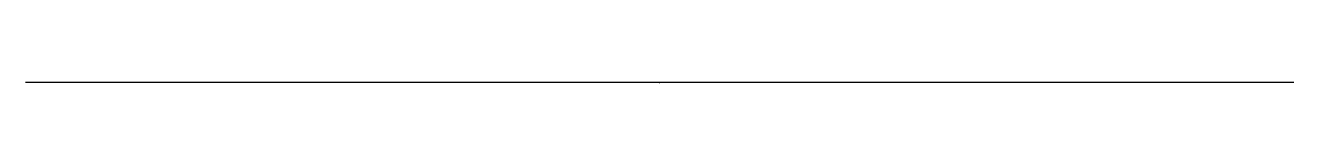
# Model space of a CAD drawing. Header units: metres. Extents: x -0.062 to 0.063, y 0 to 0.
import ezdxf

# ---------------------------------------------------------------- set-up
doc = ezdxf.new("R2010")
doc.units = ezdxf.units.M
doc.layers.add('r-1.21.12', color=7, linetype='Continuous')

msp = doc.modelspace()

# ---------------------------------------------------------------- linework, layer by layer
at = {"layer": 'r-1.21.12', "extrusion": (0, -1, 0)}
for p, q in [((0.00001, 0, -0.15451), (-0.06249, 0, -0.15451)), ((0.06251, 0, -0.15451), (0.00001, 0, -0.15451))]:
    msp.add_line(p, q, dxfattribs=at)
at = {"layer": 'r-1.21.12'}
msp.add_point((0.00001, 0), dxfattribs=at)

doc.saveas('drawing.dxf')
